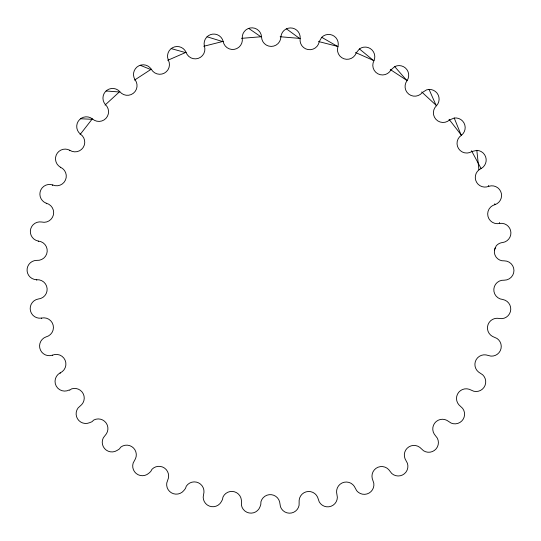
<?xml version="1.0" encoding="UTF-8"?>
<svg xmlns="http://www.w3.org/2000/svg" width="541" height="541" viewBox="0 0 541 541"><rect width="100%" height="100%" fill="white"/><g stroke="black" fill="none" stroke-linecap="round" stroke-linejoin="round"><path stroke-width="0.81" d="M38.316 241.577L38.377 241.097L35.97 240.332A9.67 9.67 0 0 1 41.603 222.006A9.67 9.67 0 0 0 53.363 215.034A9.67 9.67 0 0 0 46.391 203.267L44.139 202.118A9.67 9.67 0 0 1 52.72 184.968A9.67 9.67 0 0 0 65.468 180.031A9.67 9.67 0 0 0 60.531 167.277L58.496 165.769A9.67 9.67 0 0 1 69.782 150.27A9.67 9.67 0 0 0 83.172 147.497A9.67 9.67 0 0 0 80.399 134.107L78.648 132.281A9.67 9.67 0 0 1 92.328 118.851A9.67 9.67 0 0 0 105.995 118.323A9.67 9.67 0 0 0 105.461 104.656L104.034 102.574A9.67 9.67 0 0 1 119.744 91.578A9.67 9.67 0 0 0 133.309 93.309A9.67 9.67 0 0 0 135.034 79.743L133.972 77.451A9.67 9.67 0 0 1 151.277 69.194A9.67 9.67 0 0 0 164.369 73.13A9.67 9.67 0 0 0 168.305 60.037L167.636 57.596A9.67 9.67 0 0 1 186.063 52.308A9.67 9.67 0 0 0 198.331 58.347A9.67 9.67 0 0 0 204.37 46.08L204.106 43.564A9.67 9.67 0 0 1 223.156 41.38A9.67 9.67 0 0 0 234.26 49.359A9.67 9.67 0 0 0 242.24 38.255L242.395 35.726A9.67 9.67 0 0 1 261.54 36.714A9.67 9.67 0 0 0 271.183 46.411A9.67 9.67 0 0 0 280.88 36.768L281.448 34.306A9.67 9.67 0 0 1 300.174 38.431A9.67 9.67 0 0 0 308.086 49.583A9.67 9.67 0 0 0 319.237 41.671L321.719 37.315A9.67 9.67 0 0 1 337.99 46.485A9.67 9.67 0 0 0 343.961 58.786A9.67 9.67 0 0 0 356.262 52.822L359.427 48.933A9.67 9.67 0 0 1 373.973 60.66A9.67 9.67 0 0 0 377.828 73.779A9.67 9.67 0 0 0 390.947 69.924L394.707 66.611A9.67 9.67 0 0 1 407.123 80.568A9.67 9.67 0 0 0 408.766 94.141A9.67 9.67 0 0 0 422.338 92.497L426.599 89.853L429.087 89.427A9.67 9.67 0 0 1 436.54 105.664A9.67 9.67 0 0 0 435.924 119.324A9.67 9.67 0 0 0 449.585 119.94L454.224 118.026A9.67 9.67 0 0 1 461.426 135.264A9.67 9.67 0 0 0 458.572 148.633A9.67 9.67 0 0 0 471.941 151.494L476.831 150.371A9.67 9.67 0 0 1 481.098 168.555L478.927 169.854A9.67 9.67 0 0 0 488.793 186.293L491.282 185.827A9.67 9.67 0 0 1 495.015 204.633A9.67 9.67 0 0 0 487.968 216.353A9.67 9.67 0 0 0 499.688 223.399L502.217 223.345A9.67 9.67 0 0 1 502.799 242.51A9.67 9.67 0 0 0 496.205 245.871L494.488 250.023A9.197 9.197 0 0 0 504.28 260.85A9.67 9.67 0 0 1 513.95 270.52A9.67 9.67 0 0 1 504.28 280.191A9.67 9.67 0 0 0 493.845 289.029A9.67 9.67 0 0 0 502.684 299.464L505.098 300.221A9.67 9.67 0 0 1 502.021 318.649L496.99 318.264A9.67 9.67 0 0 0 492.398 336.374L496.996 338.456A9.67 9.67 0 0 1 490.93 356.12L486.034 354.916A9.67 9.67 0 0 0 478.521 372.019L482.714 374.832A9.67 9.67 0 0 1 473.821 391.258L469.189 389.263A9.67 9.67 0 0 0 458.964 404.898L462.636 408.36A9.67 9.67 0 0 1 451.16 423.096L446.92 420.364A9.67 9.67 0 0 0 434.261 434.105L437.311 438.122A9.67 9.67 0 0 1 423.562 450.768L419.83 447.373A9.67 9.67 0 0 0 405.081 458.842L407.427 463.312A9.67 9.67 0 0 1 391.785 473.517L388.661 469.554A9.67 9.67 0 0 0 372.228 478.433L373.804 483.228A9.67 9.67 0 0 1 356.695 490.721L354.267 486.298A9.67 9.67 0 0 0 336.597 492.351L337.361 497.341A9.67 9.67 0 0 1 319.251 501.906L317.581 497.145A9.67 9.67 0 0 0 299.153 500.209L299.092 505.253A9.67 9.67 0 0 1 280.475 506.775L279.616 501.805A9.67 9.67 0 0 0 260.931 501.791L260.83 504.3L260.038 506.755A9.67 9.67 0 0 1 241.428 505.193L241.394 500.148A9.67 9.67 0 0 0 222.973 497.057L222.486 499.519L221.276 501.805A9.67 9.67 0 0 1 203.173 497.199L203.971 492.222A9.67 9.67 0 0 0 186.314 486.136L185.448 488.496L183.852 490.538A9.67 9.67 0 0 1 166.756 483.018L168.366 478.237A9.67 9.67 0 0 0 151.953 469.324L150.729 471.522L148.795 473.267A9.67 9.67 0 0 1 133.174 463.028L135.548 458.579A9.67 9.67 0 0 0 120.826 447.082L119.277 449.071L117.066 450.45A9.67 9.67 0 0 1 103.345 437.777L106.421 433.781A9.67 9.67 0 0 0 93.789 420.019L91.95 421.743L89.529 422.724A9.67 9.67 0 0 1 78.08 407.968L81.772 404.533A9.67 9.67 0 0 0 71.581 388.878L69.498 390.291L69.289 389.939A9.67 9.67 0 0 1 56.19 386.017A9.67 9.67 0 0 1 60.119 372.918A9.67 9.67 0 0 0 65.109 360.191A9.67 9.67 0 0 0 52.376 355.194L49.894 355.667A9.67 9.67 0 0 1 46.12 336.867A9.67 9.67 0 0 0 53.146 325.134A9.67 9.67 0 0 0 41.414 318.115L38.884 318.169A9.67 9.67 0 0 1 38.262 299.011A9.67 9.67 0 0 0 47.121 288.59A9.67 9.67 0 0 0 36.7 279.731L34.198 279.372A9.67 9.67 0 0 1 36.741 260.37A9.67 9.67 0 0 0 47.189 251.551A9.67 9.67 0 0 0 38.377 241.097M494.488 250.023L495.225 247.737M46.249 203.754L46.391 203.267M52.524 185.468L52.72 184.968M60.294 167.757L60.531 167.277M69.498 150.75L69.782 150.27M80.075 134.56L92.328 118.851M105.049 105.069L119.744 91.578M134.54 80.095L151.277 69.194M167.737 60.315L186.063 52.308M203.734 46.269L223.156 41.38M241.556 38.337L261.54 36.714M280.17 36.741L300.174 38.431M80.562 118.743L91.95 119.297M106.083 90.983L119.277 91.97M318.514 41.522L337.99 46.485M171.172 48.602L185.448 52.545M207.054 36.774L222.486 41.522M355.552 52.545L373.973 60.66M140.18 65.265L150.729 69.519M321.719 37.315L337.266 46.269M390.271 69.519L407.123 80.568M248.664 28.369L260.83 36.741M286.439 28.842L299.444 38.337M359.427 48.933L373.263 60.315M421.723 91.97L436.54 105.664M394.707 66.611L406.46 80.095M449.044 119.297L461.426 135.264M471.502 150.75L481.098 168.555M60.119 372.918L60.294 373.283M429.087 89.427L435.951 105.069M454.224 118.026L460.925 134.56M52.376 355.194L52.524 355.572M488.476 185.468L488.793 186.293M494.751 203.754L495.015 204.633M41.414 318.115L41.501 318.534M499.499 222.507L499.688 223.399M476.831 150.371L478.927 169.854M36.7 279.731L36.72 280.191"/></g></svg>
